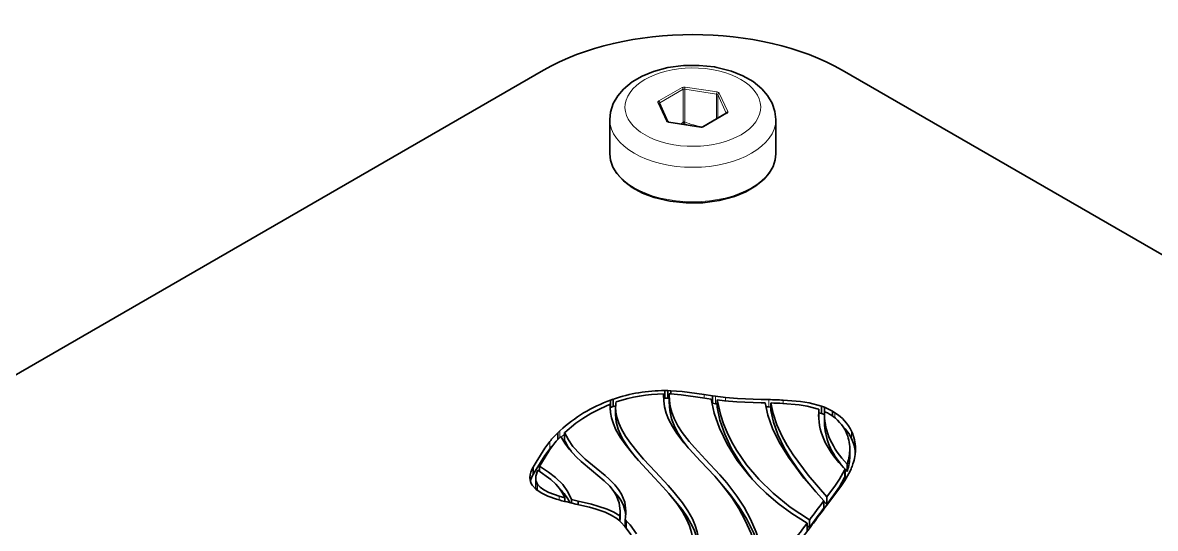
# Model space of a CAD drawing. Extents: x 413 to 941, y 150 to 687.
# Drawn here: x 755.18 to 792.73, y 670.33 to 687.1 of the extents above; entities that cross this region are included whole.
import ezdxf

# ---------------------------------------------------------------- set-up
doc = ezdxf.new("R2010")
doc.units = 0

msp = doc.modelspace()

# ---------------------------------------------------------------- linework, layer by layer
at = {"color": 7, "lineweight": 35}
for p, q in [((772.445, 685.523), (732.847, 662.661)), ((782.344, 685.523), (821.942, 662.661))]:
    msp.add_line(p, q, dxfattribs=at)
at = {"color": 7, "lineweight": 13, "ltscale": 0.022393}
msp.add_line((777.04, 684.951), (776.264, 684.503), dxfattribs=at)
at = {"color": 7, "lineweight": 13, "ltscale": 0.022392}
for p, q in [((777.075, 684.89), (776.3, 684.442)), ((777.749, 683.646), (778.525, 684.094))]:
    msp.add_line(p, q, dxfattribs=at)
at = {"color": 7, "lineweight": 13, "ltscale": 0.027277}
for p, q in [((777.075, 683.799), (777.075, 684.89)), ((777.124, 683.806), (777.124, 684.897))]:
    msp.add_line(p, q, dxfattribs=at)
at = {"color": 7, "lineweight": 13, "ltscale": 0.026804}
for p, q in [((778.183, 684.733), (777.124, 684.897)), ((778.196, 684.802), (777.137, 684.966)), ((776.593, 683.795), (777.653, 683.631))]:
    msp.add_line(p, q, dxfattribs=at)
at = {"color": 7, "lineweight": 13, "ltscale": 0.0205}
msp.add_line((778.183, 683.913), (778.183, 684.733), dxfattribs=at)
at = {"color": 7, "lineweight": 13, "ltscale": 0.01686}
msp.add_line((778.503, 684.101), (778.219, 684.713), dxfattribs=at)
at = {"color": 7, "lineweight": 13, "ltscale": 0.019479}
msp.add_line((778.219, 683.934), (778.219, 684.713), dxfattribs=at)
at = {"color": 7, "lineweight": 13, "ltscale": 0.016861}
for p, q in [((778.551, 684.149), (778.267, 684.761)), ((776.239, 684.447), (776.522, 683.836))]:
    msp.add_line(p, q, dxfattribs=at)
at = {"color": 7, "lineweight": 35, "ltscale": 0.01686}
msp.add_line((776.284, 684.427), (776.568, 683.816), dxfattribs=at)
at = {"color": 7, "lineweight": 13, "ltscale": 0.001213}
msp.add_line((776.3, 684.393), (776.3, 684.442), dxfattribs=at)
at = {"color": 7, "lineweight": 35, "ltscale": 0.022392}
msp.add_line((777.724, 683.648), (778.5, 684.096), dxfattribs=at)
at = {"color": 7, "lineweight": 35, "ltscale": 0.000189516}
msp.add_line((778.5, 684.096), (778.506, 684.101), dxfattribs=at)
at = {"color": 7, "lineweight": 35, "ltscale": 0.028577}
msp.add_line((774.645, 682.747), (774.645, 683.89), dxfattribs=at)
at = {"color": 7, "lineweight": 35, "ltscale": 0.026806}
msp.add_line((776.601, 683.803), (777.66, 683.639), dxfattribs=at)
at = {"color": 7, "lineweight": 13, "ltscale": 0.002202}
msp.add_line((777.01, 683.74), (777.075, 683.799), dxfattribs=at)
at = {"color": 7, "lineweight": 13, "ltscale": 0.001009}
msp.add_line((777.074, 683.73), (777.104, 683.757), dxfattribs=at)
at = {"color": 7, "lineweight": 13, "ltscale": 0.001325}
msp.add_line((777.124, 683.806), (777.104, 683.757), dxfattribs=at)
at = {"color": 7, "lineweight": 13, "ltscale": 0.004038}
msp.add_line((777.256, 683.702), (777.104, 683.757), dxfattribs=at)
at = {"color": 7, "lineweight": 35, "ltscale": 0.028578}
msp.add_line((780.145, 682.747), (780.145, 683.89), dxfattribs=at)
at = {"color": 7, "lineweight": 35, "ltscale": 0.000369266}
msp.add_line((776.418, 674.784), (776.418, 674.769), dxfattribs=at)
at = {"color": 7, "lineweight": 35, "ltscale": 0.000520325}
msp.add_line((776.418, 674.784), (776.418, 674.763), dxfattribs=at)
at = {"color": 7, "lineweight": 35, "ltscale": 0.002353}
for p, q in [((776.562, 674.895), (776.468, 674.896)), ((776.562, 674.65), (776.468, 674.651))]:
    msp.add_line(p, q, dxfattribs=at)
at = {"color": 7, "lineweight": 35, "ltscale": 0.006123}
for p, q in [((776.468, 674.896), (776.468, 674.651)), ((776.562, 674.895), (776.562, 674.65)), ((776.607, 674.769), (776.607, 674.524)), ((778.047, 674.72), (778.047, 674.475)), ((774.661, 674.58), (774.661, 674.335)), ((774.836, 674.343), (774.836, 674.099)), ((778.199, 674.589), (778.199, 674.344)), ((779.985, 674.486), (779.985, 674.241)), ((781.662, 674.378), (781.662, 674.133)), ((782.597, 672.967), (782.597, 672.722)), ((782.508, 672.459), (782.508, 672.215)), ((772.099, 672.36), (772.099, 672.115)), ((782.442, 672.294), (782.442, 672.049)), ((781.834, 671.368), (781.834, 671.123)), ((781.737, 671.24), (781.737, 670.995)), ((774.982, 670.896), (774.982, 670.651)), ((775.183, 670.582), (775.183, 670.337)), ((781.262, 670.605), (781.262, 670.36)), ((781.179, 670.495), (781.179, 670.25))]:
    msp.add_line(p, q, dxfattribs=at)
at = {"color": 7, "lineweight": 35, "ltscale": 0.002502}
msp.add_line((776.662, 674.892), (776.562, 674.895), dxfattribs=at)
at = {"color": 7, "lineweight": 35, "ltscale": 0.001061}
msp.add_line((776.607, 674.785), (776.649, 674.784), dxfattribs=at)
at = {"color": 7, "lineweight": 35, "ltscale": 0.000402835}
msp.add_line((776.607, 674.769), (776.607, 674.785), dxfattribs=at)
at = {"color": 7, "lineweight": 35, "ltscale": 0.002731}
msp.add_line((776.662, 674.892), (776.662, 674.783), dxfattribs=at)
at = {"color": 7, "lineweight": 35, "ltscale": 0.007125}
msp.add_line((778.047, 674.72), (777.766, 674.763), dxfattribs=at)
at = {"color": 7, "lineweight": 13, "ltscale": 0.002815}
msp.add_line((777.766, 674.763), (777.766, 674.651), dxfattribs=at)
at = {"color": 7, "lineweight": 35, "ltscale": 0.002397}
for p, q in [((778.142, 674.707), (778.047, 674.72)), ((778.142, 674.462), (778.047, 674.475))]:
    msp.add_line(p, q, dxfattribs=at)
at = {"color": 7, "lineweight": 13, "ltscale": 0.006123}
for p, q in [((778.142, 674.707), (778.142, 674.462)), ((772.652, 673.208), (772.652, 672.963)), ((782.654, 673.551), (782.654, 673.306)), ((782.517, 672.484), (782.517, 672.239)), ((782.424, 672.258), (782.424, 672.013)), ((781.729, 671.229), (781.729, 670.984))]:
    msp.add_line(p, q, dxfattribs=at)
at = {"color": 7, "lineweight": 35, "ltscale": 0.002536}
msp.add_line((774.658, 674.442), (774.654, 674.341), dxfattribs=at)
at = {"color": 7, "lineweight": 35, "ltscale": 0.004955}
msp.add_line((774.658, 674.442), (774.658, 674.244), dxfattribs=at)
at = {"color": 7, "lineweight": 35, "ltscale": 0.002603}
msp.add_line((774.759, 674.615), (774.661, 674.58), dxfattribs=at)
at = {"color": 7, "lineweight": 35, "ltscale": 0.002602}
msp.add_line((774.759, 674.37), (774.661, 674.335), dxfattribs=at)
at = {"color": 7, "lineweight": 35, "ltscale": 0.006125}
for p, q in [((774.759, 674.615), (774.759, 674.37)), ((781.754, 674.344), (781.754, 674.099)), ((781.575, 674.281), (781.575, 674.036)), ((781.761, 674.09), (781.761, 673.845)), ((773.143, 673.502), (773.143, 673.257)), ((772.189, 671.992), (772.189, 671.747))]:
    msp.add_line(p, q, dxfattribs=at)
at = {"color": 7, "lineweight": 35, "ltscale": 0.002068}
msp.add_line((774.838, 674.396), (774.759, 674.37), dxfattribs=at)
at = {"color": 7, "lineweight": 35, "ltscale": 0.00022489}
msp.add_line((774.848, 674.519), (774.857, 674.522), dxfattribs=at)
at = {"color": 7, "lineweight": 35, "ltscale": 0.00125}
msp.add_line((776.468, 674.651), (776.418, 674.651), dxfattribs=at)
at = {"color": 7, "lineweight": 35, "ltscale": 0.001122}
msp.add_line((776.607, 674.649), (776.562, 674.65), dxfattribs=at)
at = {"color": 7, "lineweight": 35, "ltscale": 0.007199}
msp.add_line((777.717, 674.658), (778.002, 674.615), dxfattribs=at)
at = {"color": 7, "lineweight": 35, "ltscale": 6.15101e-05}
msp.add_line((778.002, 674.615), (778.004, 674.615), dxfattribs=at)
at = {"color": 7, "lineweight": 35, "ltscale": 0.000542939}
msp.add_line((778.047, 674.475), (778.026, 674.479), dxfattribs=at)
at = {"color": 7, "lineweight": 35, "ltscale": 0.00142}
msp.add_line((778.199, 674.454), (778.142, 674.462), dxfattribs=at)
at = {"color": 7, "lineweight": 35, "ltscale": 0.00625}
msp.add_line((778.199, 674.589), (778.447, 674.558), dxfattribs=at)
at = {"color": 7, "lineweight": 13, "ltscale": 0.002756}
msp.add_line((778.48, 674.665), (778.48, 674.555), dxfattribs=at)
at = {"color": 7, "lineweight": 35, "ltscale": 0.003547}
msp.add_line((779.654, 674.496), (779.796, 674.492), dxfattribs=at)
at = {"color": 7, "lineweight": 35, "ltscale": 0.00624}
msp.add_line((779.911, 674.598), (779.662, 674.604), dxfattribs=at)
at = {"color": 7, "lineweight": 35, "ltscale": 0.002386}
msp.add_line((779.911, 674.353), (779.816, 674.355), dxfattribs=at)
at = {"color": 7, "lineweight": 13, "ltscale": 0.006125}
msp.add_line((779.911, 674.598), (779.911, 674.353), dxfattribs=at)
at = {"color": 7, "lineweight": 35, "ltscale": 0.001858}
msp.add_line((779.986, 674.351), (779.911, 674.353), dxfattribs=at)
at = {"color": 7, "lineweight": 13, "ltscale": 0.002722}
msp.add_line((780.39, 674.579), (780.39, 674.47), dxfattribs=at)
at = {"color": 7, "lineweight": 35, "ltscale": 0.002453}
msp.add_line((781.754, 674.344), (781.662, 674.378), dxfattribs=at)
at = {"color": 7, "lineweight": 35, "ltscale": 0.000318613}
msp.add_line((781.563, 674.285), (781.575, 674.281), dxfattribs=at)
at = {"color": 7, "lineweight": 35, "ltscale": 0.001782}
msp.add_line((781.575, 674.036), (781.569, 673.965), dxfattribs=at)
at = {"color": 7, "lineweight": 35, "ltscale": 0.002294}
msp.add_line((781.662, 674.133), (781.575, 674.161), dxfattribs=at)
at = {"color": 7, "lineweight": 35, "ltscale": 0.002454}
msp.add_line((781.754, 674.099), (781.662, 674.133), dxfattribs=at)
at = {"color": 7, "lineweight": 35, "ltscale": 0.002705}
msp.add_line((781.761, 674.09), (781.764, 674.198), dxfattribs=at)
at = {"color": 7, "lineweight": 35, "ltscale": 0.000134589}
msp.add_line((782.027, 674.212), (782.022, 674.215), dxfattribs=at)
at = {"color": 7, "lineweight": 13, "ltscale": 0.004076}
msp.add_line((782.022, 674.215), (782.022, 674.052), dxfattribs=at)
at = {"color": 7, "lineweight": 35, "ltscale": 0.002301}
msp.add_line((782.105, 674.164), (782.027, 674.212), dxfattribs=at)
at = {"color": 7, "lineweight": 35, "ltscale": 0.004082}
msp.add_line((782.027, 674.212), (782.027, 674.049), dxfattribs=at)
at = {"color": 7, "lineweight": 13, "ltscale": 0.004379}
msp.add_line((782.105, 674.164), (782.105, 673.989), dxfattribs=at)
at = {"color": 7, "lineweight": 35, "ltscale": 0.002422}
msp.add_line((772.99, 673.566), (772.92, 673.499), dxfattribs=at)
at = {"color": 7, "lineweight": 35, "ltscale": 0.00567}
msp.add_line((772.92, 673.499), (772.92, 673.272), dxfattribs=at)
at = {"color": 7, "lineweight": 35, "ltscale": 0.005653}
msp.add_line((772.92, 673.498), (772.92, 673.272), dxfattribs=at)
at = {"color": 7, "lineweight": 13, "ltscale": 0.005486}
msp.add_line((772.99, 673.566), (772.99, 673.346), dxfattribs=at)
at = {"color": 7, "lineweight": 35, "ltscale": 0.003891}
msp.add_line((773.143, 673.457), (773.026, 673.355), dxfattribs=at)
at = {"color": 7, "lineweight": 35, "ltscale": 0.000257982}
msp.add_line((773.143, 673.502), (773.151, 673.509), dxfattribs=at)
at = {"color": 7, "lineweight": 35, "ltscale": 0.004817}
for p, q in [((772.196, 672.526), (772.099, 672.36)), ((772.196, 672.281), (772.099, 672.115))]:
    msp.add_line(p, q, dxfattribs=at)
at = {"color": 7, "lineweight": 35, "ltscale": 0.002943}
msp.add_line((772.314, 672.39), (772.373, 672.491), dxfattribs=at)
at = {"color": 7, "lineweight": 35, "ltscale": 0.000652222}
for p, q in [((782.517, 672.484), (782.508, 672.459)), ((782.517, 672.239), (782.508, 672.215))]:
    msp.add_line(p, q, dxfattribs=at)
at = {"color": 7, "lineweight": 35, "ltscale": 0.004158}
msp.add_line((772.314, 672.39), (772.314, 672.223), dxfattribs=at)
at = {"color": 7, "lineweight": 35, "ltscale": 0.000986153}
for p, q in [((782.442, 672.294), (782.424, 672.258)), ((782.442, 672.049), (782.424, 672.013))]:
    msp.add_line(p, q, dxfattribs=at)
at = {"color": 7, "lineweight": 35, "ltscale": 0.002442}
msp.add_line((782.508, 672.215), (782.442, 672.286), dxfattribs=at)
at = {"color": 7, "lineweight": 35, "ltscale": 0.00206}
msp.add_line((782.606, 672.229), (782.641, 672.304), dxfattribs=at)
at = {"color": 7, "lineweight": 13, "ltscale": 0.005423}
msp.add_line((772.246, 671.796), (772.246, 671.579), dxfattribs=at)
at = {"color": 7, "lineweight": 35, "ltscale": 0.004837}
msp.add_line((773.15, 671.342), (772.963, 671.391), dxfattribs=at)
at = {"color": 7, "lineweight": 13, "ltscale": 0.00303}
msp.add_line((772.963, 671.391), (772.963, 671.269), dxfattribs=at)
at = {"color": 7, "lineweight": 35, "ltscale": 0.003027}
msp.add_line((773.15, 671.342), (773.15, 671.22), dxfattribs=at)
at = {"color": 7, "lineweight": 35, "ltscale": 0.007604}
msp.add_line((773.225, 671.202), (773.521, 671.133), dxfattribs=at)
at = {"color": 7, "lineweight": 35, "ltscale": 0.005743}
msp.add_line((773.591, 671.234), (773.367, 671.286), dxfattribs=at)
at = {"color": 7, "lineweight": 35, "ltscale": 0.002934}
msp.add_line((773.367, 671.286), (773.367, 671.169), dxfattribs=at)
at = {"color": 7, "lineweight": 35, "ltscale": 0.002917}
msp.add_line((773.591, 671.234), (773.591, 671.117), dxfattribs=at)
at = {"color": 7, "lineweight": 35, "ltscale": 0.000348228}
for p, q in [((781.737, 671.24), (781.729, 671.229)), ((781.737, 670.995), (781.729, 670.984))]:
    msp.add_line(p, q, dxfattribs=at)
at = {"color": 7, "lineweight": 35, "ltscale": 0.003611}
msp.add_line((781.834, 671.123), (781.737, 671.23), dxfattribs=at)
at = {"color": 7, "lineweight": 35, "ltscale": 0.004109}
msp.add_line((781.901, 671.185), (782, 671.317), dxfattribs=at)
at = {"color": 7, "lineweight": 35, "ltscale": 0.002217}
msp.add_line((774.874, 670.652), (774.944, 670.597), dxfattribs=at)
at = {"color": 7, "lineweight": 35, "ltscale": 0.002675}
msp.add_line((774.944, 670.597), (775.023, 670.525), dxfattribs=at)
at = {"color": 7, "lineweight": 35, "ltscale": 0.004422}
msp.add_line((774.973, 670.747), (774.973, 670.57), dxfattribs=at)
at = {"color": 7, "lineweight": 35, "ltscale": 0.002162}
msp.add_line((774.982, 670.651), (774.979, 670.565), dxfattribs=at)
at = {"color": 7, "lineweight": 35, "ltscale": 0.001243}
msp.add_line((775.183, 670.582), (775.146, 670.616), dxfattribs=at)
at = {"color": 7, "lineweight": 35, "ltscale": 0.00563}
msp.add_line((775.146, 670.616), (775.146, 670.391), dxfattribs=at)
at = {"color": 7, "lineweight": 35, "ltscale": 0.002421}
msp.add_line((781.262, 670.36), (781.179, 670.41), dxfattribs=at)
at = {"color": 7, "lineweight": 35, "ltscale": 0.00168}
msp.add_line((781.352, 670.451), (781.392, 670.505), dxfattribs=at)
at = {"color": 7, "lineweight": 35}
for points in [[(774.645, 683.89), (774.669, 684.136), (774.758, 684.416), (774.903, 684.669), (775.094, 684.894), (775.382, 685.133), (775.716, 685.328), (776.088, 685.481), (776.57, 685.61), (777.08, 685.678), (777.599, 685.684), (778.112, 685.63)], [(780.145, 683.89), (780.116, 684.157), (780.022, 684.435), (779.873, 684.687), (779.681, 684.909), (779.389, 685.145), (779.053, 685.338), (778.68, 685.489), (778.195, 685.614), (778.112, 685.63)], [(776.632, 681.18), (776.117, 681.302), (775.727, 681.448), (775.383, 681.632), (775.094, 681.849), (774.871, 682.096), (774.744, 682.31), (774.667, 682.536), (774.645, 682.747)], [(776.632, 681.18), (777.177, 681.122), (777.731, 681.129), (778.271, 681.201), (778.776, 681.336), (779.156, 681.492), (779.487, 681.685), (779.759, 681.91), (779.93, 682.112), (780.053, 682.326), (780.125, 682.552), (780.145, 682.747)], [(776.418, 674.769), (776.429, 674.557), (776.46, 674.355), (776.515, 674.147), (776.591, 673.948), (776.715, 673.704), (776.865, 673.469), (777.1, 673.164), (777.275, 672.963), (777.653, 672.557)], [(777.818, 672.609), (777.447, 673.008), (777.276, 673.205), (777.045, 673.503), (776.898, 673.733), (776.776, 673.971), (776.701, 674.167), (776.647, 674.372), (776.617, 674.566), (776.607, 674.769)], [(776.649, 674.784), (777.009, 674.756), (777.717, 674.658)], [(777.766, 674.763), (777.038, 674.864), (776.662, 674.892)], [(773.151, 673.509), (773.515, 673.812), (773.749, 673.974), (774.017, 674.138), (774.32, 674.295), (774.658, 674.442)], [(774.654, 674.341), (774.665, 674.167), (774.698, 673.995), (774.76, 673.795), (774.847, 673.598), (774.985, 673.356), (775.15, 673.115), (775.405, 672.795), (775.592, 672.581), (775.992, 672.151)], [(776.158, 672.202), (775.764, 672.626), (775.579, 672.836), (775.327, 673.15), (775.164, 673.385), (775.028, 673.622), (774.941, 673.816), (774.878, 674.013), (774.847, 674.177), (774.836, 674.343)], [(777.242, 673), (777.045, 673.259), (776.877, 673.525), (776.77, 673.739), (776.688, 673.963), (776.628, 674.234), (776.607, 674.524)], [(778.004, 674.615), (778.102, 674.149), (778.274, 673.647), (778.528, 673.12), (778.867, 672.579), (779.297, 672.035), (779.547, 671.765), (779.822, 671.499), (780.228, 671.151), (780.68, 670.816), (781.179, 670.495)], [(781.262, 670.605), (780.618, 671.035), (780.059, 671.49), (779.579, 671.961), (779.176, 672.439), (778.846, 672.919), (778.676, 673.213), (778.533, 673.502), (778.413, 673.79), (778.317, 674.069), (778.199, 674.589)], [(779.36, 671.964), (778.98, 672.467), (778.678, 672.964), (778.45, 673.449), (778.292, 673.912), (778.199, 674.344)], [(778.447, 674.558), (778.85, 674.525), (779.654, 674.496)], [(779.662, 674.604), (778.872, 674.633), (778.48, 674.665)], [(779.796, 674.492), (779.879, 674.078), (780.034, 673.642), (780.26, 673.182), (780.56, 672.694), (780.803, 672.353), (781.079, 671.997), (781.737, 671.24)], [(781.834, 671.368), (781.212, 672.093), (780.719, 672.761), (780.521, 673.076), (780.353, 673.378), (780.177, 673.765), (780.055, 674.134), (779.985, 674.486)], [(780.372, 674.471), (780.917, 674.426), (781.184, 674.384), (781.563, 674.285)], [(781.662, 674.378), (781.252, 674.486), (780.966, 674.531), (780.39, 674.579)], [(775.493, 672.694), (775.273, 672.978), (775.09, 673.262), (774.996, 673.442), (774.922, 673.623), (774.858, 673.859), (774.836, 674.099)], [(781.469, 671.537), (781.14, 671.939), (780.853, 672.322), (780.62, 672.669), (780.423, 673.002), (780.211, 673.437), (780.066, 673.849), (779.985, 674.241)], [(772.652, 673.208), (772.484, 672.985), (772.196, 672.526)], [(773.017, 673.374), (773.147, 673.152), (773.299, 672.949), (773.529, 672.703), (773.694, 672.55), (774.037, 672.263)], [(774.19, 672.327), (773.829, 672.627), (773.657, 672.786), (773.42, 673.046), (773.268, 673.263), (773.143, 673.502)], [(772.652, 672.963), (772.484, 672.74), (772.196, 672.281)], [(772.373, 672.491), (772.657, 672.943), (772.821, 673.162)], [(777.653, 672.557), (778.118, 672.057), (778.349, 671.788), (778.685, 671.35), (778.92, 670.988), (779.134, 670.592), (779.324, 670.156), (779.482, 669.674), (779.603, 669.142)], [(779.784, 669.182), (779.66, 669.715), (779.499, 670.198), (779.308, 670.635), (779.091, 671.033), (778.855, 671.396), (778.518, 671.836), (778.285, 672.106), (777.818, 672.609)], [(772.256, 672.261), (772.688, 671.946), (772.849, 671.797), (772.977, 671.648), (773.075, 671.498), (773.15, 671.342)], [(773.367, 671.286), (773.255, 671.543), (773.085, 671.779), (772.844, 672.013), (772.606, 672.194), (772.314, 672.39)], [(774.037, 672.263), (774.459, 671.906), (774.639, 671.722), (774.755, 671.578), (774.849, 671.425), (774.947, 671.176), (774.982, 670.896)], [(775.175, 670.895), (775.137, 671.193), (775.032, 671.458), (774.931, 671.619), (774.809, 671.771), (774.621, 671.962), (774.483, 672.085), (774.19, 672.327)], [(775.992, 672.151), (776.403, 671.707), (776.6, 671.482), (776.871, 671.14), (777.049, 670.879), (777.197, 670.614), (777.288, 670.406), (777.355, 670.195), (777.395, 669.992), (777.409, 669.787)], [(777.597, 669.79), (777.583, 670.003), (777.542, 670.213), (777.474, 670.427), (777.382, 670.638), (777.232, 670.908), (777.051, 671.174), (776.776, 671.522), (776.576, 671.751), (776.158, 672.202)], [(782.424, 672.258), (782.256, 671.955), (782.123, 671.757), (781.834, 671.368)], [(782, 671.317), (782.296, 671.714), (782.432, 671.917), (782.606, 672.229)], [(772.069, 671.757), (772.187, 671.625), (772.362, 671.503), (772.593, 671.392), (772.878, 671.294)], [(772.963, 671.391), (772.618, 671.517), (772.454, 671.604), (772.335, 671.693), (772.246, 671.796)], [(779.76, 669.057), (779.608, 669.644), (779.411, 670.168), (779.183, 670.629), (778.928, 671.045), (778.641, 671.438), (778.341, 671.798)], [(782.424, 672.013), (782.256, 671.71), (782.123, 671.512), (781.834, 671.123)], [(775.169, 670.771), (775.141, 670.932), (775.092, 671.083), (775.025, 671.225), (774.941, 671.359), (774.732, 671.608)], [(777.593, 669.667), (777.54, 669.975), (777.436, 670.276), (777.33, 670.494), (777.203, 670.708), (777.037, 670.948), (776.653, 671.419)], [(773.521, 671.133), (773.972, 671.026), (774.185, 670.966), (774.485, 670.862), (774.69, 670.766), (774.874, 670.652)], [(774.973, 670.747), (774.776, 670.863), (774.559, 670.961), (774.249, 671.068), (774.033, 671.128), (773.591, 671.234)], [(775.522, 670.151), (775.312, 670.441), (775.183, 670.582)], [(775.023, 670.525), (775.145, 670.392), (775.346, 670.112)]]:
    msp.add_lwpolyline(points, dxfattribs=at)
for centre, radius, start, end in [((776.606, 683.868), 0.0644, 232.3851, 264.9944), ((777.679, 683.744), 0.106, 259.8785, 295.2989), ((776.439, 669.75), 5.146, 89.6769, 109.0454), ((776.426, 669.945), 4.839, 90.1001, 108.9255), ((779.491, 684.066), 9.455, 261.8029, 263.8653), ((776.349, 669.904), 4.97, 109.8476, 132.5319), ((776.087, 674.344), 1.251, 171.9419, 180.0108), ((779.441, 656.352), 18.252, 87.0187, 88.5221), ((779.574, 658.734), 15.757, 87.0967, 88.5038), ((781.026, 672.48), 2.001, 60.1217, 68.6409), ((783.524, 674.087), 1.959, 174.3128, 179.9877), ((781.207, 672.866), 1.444, 61.8362, 67.318), ((781.669, 673.705), 0.486, 52.7044, 63.0791), ((781.226, 672.917), 1.387, 25.887, 57.8725), ((781.312, 672.898), 1.493, 25.9769, 57.9368), ((781.37, 672.695), 1.422, 25.4679, 45.9118), ((775.44, 670.9), 3.621, 134.1292, 140.3838), ((775.598, 670.788), 3.653, 134.955, 139.4756), ((774.933, 674.039), 1.953, 203.6115, 216.7106), ((781.313, 672.97), 1.284, 359.8639, 25.4603), ((781.432, 672.968), 1.354, 359.9138, 25.5193), ((781.432, 672.723), 1.354, 5.0683, 25.5187), ((775.213, 670.855), 3.318, 137.1909, 140.5392), ((781.031, 672.982), 1.567, 341.471, 359.4639), ((781.169, 672.98), 1.617, 341.3872, 359.4953), ((781.031, 672.737), 1.567, 341.471, 359.4639), ((780.828, 673.077), 1.971, 336.904, 341.8908), ((772.741, 671.974), 0.748, 148.9855, 177.3525), ((772.887, 671.67), 0.905, 150.5514, 165.8972), ((772.856, 671.965), 0.668, 153.6866, 177.6491), ((772.446, 672.007), 0.452, 179.8477, 213.6107), ((772.539, 671.987), 0.351, 179.1624, 213.0675), ((772.546, 671.743), 0.358, 179.3652, 203.8148), ((771.967, 670.562), 1.482, 24.7149, 47.0716), ((774.959, 678.511), 7.512, 253.9117, 256.6482), ((841.479, 626.005), 74.935, 142.87907, 143.4752), ((841.479, 625.761), 74.935, 142.87907, 143.4752), ((845.334, 623.199), 79.538, 142.8926, 143.50486), ((773.68, 670.898), 1.303, 353.3298, 359.9114), ((773.75, 670.902), 1.425, 348.4234, 359.7282), ((757.686, 687.86), 29.214, 321.6346, 323.5298), ((755.352, 689.727), 32.365, 321.7316, 323.4468)]:
    msp.add_arc(centre, radius, start, end, dxfattribs=at)
at = {"color": 7, "lineweight": 13}
for centre, radius, start, end in [((777.172, 683.835), 0.104, 200.8028, 229.2229), ((778.027, 685.964), 2.339, 247.2735, 262.4312)]:
    msp.add_arc(centre, radius, start, end, dxfattribs=at)
at = {"color": 7, "lineweight": 35}
for centre, major_axis, ratio, start_param, end_param in [((777.395, 682.665), (7, 0), 0.57735, 0.785398, 2.356194), ((811.832, 675.329), (30.265, 1.327), 0.252637, 3.130519, 3.371703), ((813.028, 675.145), (31.266, 1.122), 0.243488, 3.132857, 3.351829), ((813.064, 674.902), (31.302, 1.124), 0.243348, 3.132856, 3.333462)]:
    msp.add_ellipse(centre, major_axis=major_axis, ratio=ratio, start_param=start_param, end_param=end_param, dxfattribs=at)
at = {"color": 7, "lineweight": 13}
for centre, major_axis, ratio, start_param, end_param in [((777.395, 684.298), (2.25, 0), 0.57735, 1.285398, 7.568583), ((777.111, 684.91), (0.1, 0), 0.57735, 1.308997, 2.356194), ((777.04, 684.91), (-0.025, 0.0433), 0.57735, 3.926991, 5.497787), ((777.111, 684.869), (0.05, 0), 0.57735, 1.308997, 2.356194), ((777.137, 684.925), (0.0076, 0.0494), 0.211325, 0.631914, 2.202711), ((776.335, 684.462), (0.1, 0), 0.57735, 2.356194, 3.403392), ((776.264, 684.462), (-0.025, 0.0433), 0.57735, 3.926991, 5.497787), ((778.196, 684.761), (0.0076, 0.0494), 0.211325, 0.631914, 2.202711), ((778.17, 684.705), (0.05, 0), 0.57735, 0.261799, 1.308997), ((778.17, 684.746), (0.1, 0), 0.57735, 0.261799, 1.308997), ((778.267, 684.72), (0.0453, 0.0211), 0.788675, 1.219917, 2.790713), ((776.239, 684.406), (-0.0453, -0.0211), 0.788675, 3.141471, 4.36151), ((776.335, 684.421), (0.05, 0), 0.57735, 2.356194, 3.043192), ((778.525, 684.053), (0.025, -0.0433), 0.57735, 2.356194, 3.141593), ((778.551, 684.109), (0.0453, 0.0211), 0.788675, 1.219917, 2.790713), ((778.454, 684.134), (0.1, 0), 0.57735, 5.497787, 6.544985), ((777.395, 683.89), (2.75, 0), 0.57735, 3.141622, 6.283214), ((776.522, 683.795), (-0.0453, -0.0211), 0.788675, 3.141471, 4.36151), ((776.619, 683.85), (0.1, 0), 0.57735, 3.403392, 4.45059), ((776.593, 683.754), (-0.0076, -0.0494), 0.211325, 3.141593, 3.773507), ((777.111, 683.778), (0.05, 0), 0.57735, 1.308997, 2.356194), ((777.679, 683.687), (0.1, 0), 0.57735, 4.45059, 5.497787), ((777.653, 683.59), (-0.0076, -0.0494), 0.211325, 3.141593, 3.773507), ((777.749, 683.605), (0.025, -0.0433), 0.57735, 2.356194, 3.141593), ((777.395, 682.747), (2.75, 0), 0.57735, 3.141622, 6.283214)]:
    msp.add_ellipse(centre, major_axis=major_axis, ratio=ratio, start_param=start_param, end_param=end_param, dxfattribs=at)

doc.saveas('drawing.dxf')
